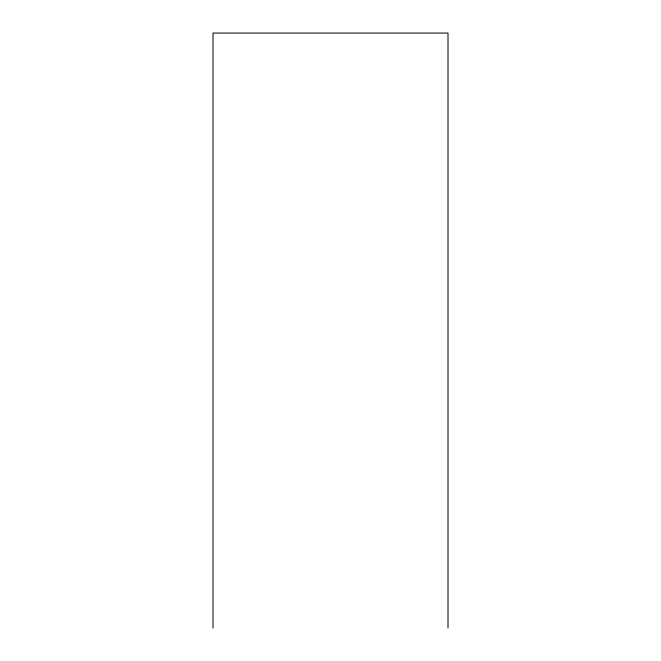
<?xml version="1.0" encoding="UTF-8"?>
<svg xmlns="http://www.w3.org/2000/svg" width="661" height="661" viewBox="0 0 661 661"><rect width="100%" height="100%" fill="white"/><g stroke="black" fill="none" stroke-linecap="round" stroke-linejoin="round"><path stroke-width="0.99" d="M448.001 627.95L448.001 33.05L212.999 33.05L212.999 627.95"/></g></svg>
